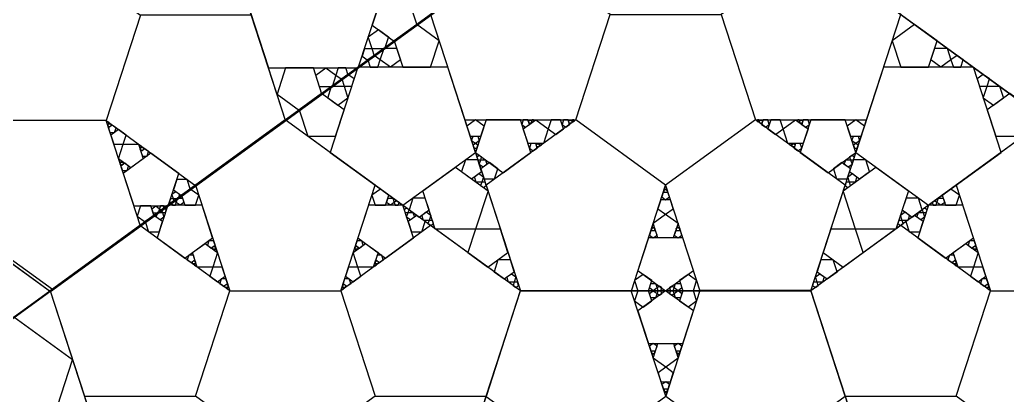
# Model space of a CAD drawing. Header units: inches. Extents: x -578 to 126, y -85 to 118.
# Drawn here: x -261.46 to -239.19, y -28.47 to -20.01 of the extents above; entities that cross this region are included whole.
import ezdxf

# ---------------------------------------------------------------- set-up
doc = ezdxf.new("R2010")
doc.units = ezdxf.units.IN
doc.header["$MEASUREMENT"] = 0
doc.layers.add('drawing', color=7, linetype='Continuous')

msp = doc.modelspace()

# ---------------------------------------------------------------- linework, layer by layer
for points in [[(-260.771, 26.668), (-246.895, -16.037), (-283.222, -42.43), (-319.55, -16.037), (-305.674, 26.668)], [(-260.763, -18.432), (-258.738, -19.903), (-259.512, -22.282), (-262.014, -22.282), (-262.787, -19.903)], [(-246.895, -23.738), (-248.92, -22.268), (-248.146, -19.888), (-245.644, -19.888), (-244.871, -22.268)], [(-253.446, -28.498), (-255.471, -29.969), (-257.495, -28.498), (-256.722, -26.118), (-254.22, -26.118)], [(-243.62, -26.118), (-241.595, -32.349), (-246.895, -36.2), (-252.195, -32.349), (-250.171, -26.118)], [(-240.344, -28.498), (-239.571, -26.118), (-237.068, -26.118), (-236.295, -28.498), (-238.32, -29.969)]]:
    msp.add_lwpolyline(points, close=True)
at = {"layer": 'drawing'}
for points in [[(-305.679, 26.653), (-319.509, -16.067), (-283.153, -42.421), (-246.854, -15.989), (-260.776, 26.701)], [(-260.763, -26.133), (-246.887, -16.052), (-252.187, 0.26), (-269.338, 0.26), (-274.639, -16.052)], [(-274.606, -16.019), (-260.719, -26.085), (-246.854, -15.989), (-252.172, 0.317), (-269.323, 0.299)], [(-283.223, -42.43), (-269.347, -85.135), (-224.444, -85.135), (-210.568, -42.43), (-246.895, -16.037)], [(-283.222, -42.43), (-269.347, -85.135), (-224.444, -85.135), (-210.568, -42.43), (-246.895, -16.037)], [(-264.038, -16.052), (-266.063, -22.282), (-260.763, -26.133), (-255.463, -22.282), (-257.487, -16.052)], [(-264.038, -16.052), (-266.063, -22.282), (-260.763, -26.133), (-255.463, -22.282), (-257.487, -16.052)], [(-238.32, -42.43), (-233.02, -26.118), (-246.895, -16.037), (-260.771, -26.118), (-255.471, -42.43)], [(-246.895, -16.037), (-260.771, -26.118), (-255.471, -42.43), (-238.32, -42.43), (-233.019, -26.118)], [(-243.62, -26.118), (-241.595, -19.888), (-246.895, -16.037), (-252.195, -19.888), (-250.171, -26.118)], [(-243.62, -26.118), (-241.595, -19.888), (-246.895, -16.037), (-252.195, -19.888), (-250.171, -26.118)], [(-238.801, -21.919), (-235.708, -19.672), (-236.889, -16.036), (-240.712, -16.036), (-241.894, -19.672)], [(-255.849, -21.093), (-253.825, -21.093), (-253.199, -19.167), (-254.837, -17.977), (-256.475, -19.167)], [(-248.146, -19.888), (-250.171, -18.417), (-252.195, -19.888), (-251.422, -22.268), (-248.92, -22.268)], [(-244.871, -22.268), (-242.368, -22.268), (-241.595, -19.888), (-243.62, -18.417), (-245.644, -19.888)], [(-252.5, -20.13), (-252.693, -19.535), (-253.319, -19.535), (-253.512, -20.13), (-253.006, -20.498)], [(-259.512, -22.282), (-257.487, -23.753), (-255.463, -22.282), (-256.236, -19.903), (-258.738, -19.903)], [(-253.232, -20.663), (-253.513, -20.663), (-253.6, -20.396), (-253.373, -20.231), (-253.145, -20.396)], [(-252.195, -21.078), (-252.002, -20.483), (-252.508, -20.115), (-253.014, -20.483), (-252.821, -21.078)], [(-241.282, -20.115), (-241.788, -20.483), (-241.595, -21.078), (-240.97, -21.078), (-240.776, -20.483)], [(-253.46, -20.827), (-253.513, -20.663), (-253.686, -20.663), (-253.739, -20.827), (-253.599, -20.929)], [(-253.101, -21.079), (-253.329, -20.914), (-253.242, -20.647), (-252.961, -20.647), (-252.874, -20.914)], [(-240.549, -20.647), (-240.462, -20.914), (-240.689, -21.079), (-240.916, -20.914), (-240.829, -20.647)], [(-253.382, -21.078), (-253.329, -20.914), (-253.468, -20.812), (-253.608, -20.914), (-253.554, -21.078)], [(-240.322, -20.812), (-240.462, -20.914), (-240.408, -21.078), (-240.236, -21.078), (-240.183, -20.914)], [(-255.463, -21.093), (-255.656, -21.688), (-255.15, -22.055), (-254.644, -21.688), (-254.837, -21.093)], [(-254.557, -21.091), (-254.329, -21.256), (-254.416, -21.524), (-254.697, -21.524), (-254.784, -21.256)], [(-251.809, -21.078), (-253.833, -21.078), (-254.459, -23.003), (-252.821, -24.193), (-251.183, -23.003)], [(-254.276, -21.093), (-254.329, -21.256), (-254.19, -21.358), (-254.05, -21.256), (-254.104, -21.093)], [(-239.332, -23.003), (-239.957, -21.078), (-241.982, -21.078), (-242.607, -23.003), (-240.97, -24.193)], [(-239.332, -23.003), (-239.957, -21.078), (-241.982, -21.078), (-242.607, -23.003), (-240.97, -24.193)], [(-254.198, -21.343), (-254.145, -21.507), (-253.972, -21.507), (-253.919, -21.343), (-254.059, -21.241)], [(-239.818, -21.507), (-239.646, -21.507), (-239.592, -21.343), (-239.732, -21.241), (-239.871, -21.343)], [(-254.426, -21.507), (-254.145, -21.507), (-254.058, -21.774), (-254.285, -21.939), (-254.513, -21.774)], [(-239.732, -21.774), (-239.646, -21.507), (-239.365, -21.507), (-239.278, -21.774), (-239.505, -21.939)], [(-255.158, -22.04), (-254.965, -22.635), (-254.339, -22.635), (-254.146, -22.04), (-254.652, -21.673)], [(-239.451, -22.635), (-238.826, -22.635), (-238.632, -22.04), (-239.138, -21.673), (-239.645, -22.04)], [(-262.014, -22.282), (-262.787, -24.662), (-260.763, -26.133), (-258.738, -24.662), (-259.512, -22.282)], [(-250.171, -26.118), (-255.471, -22.268), (-260.771, -26.118), (-258.747, -32.349), (-252.195, -32.349)], [(-250.171, -26.118), (-255.471, -22.268), (-260.771, -26.118), (-258.747, -32.349), (-252.195, -32.349)], [(-259.488, -22.356), (-259.459, -22.356), (-259.449, -22.328), (-259.473, -22.31), (-259.497, -22.328)], [(-259.473, -22.401), (-259.459, -22.356), (-259.411, -22.356), (-259.396, -22.401), (-259.435, -22.429)], [(-259.425, -22.548), (-259.319, -22.548), (-259.286, -22.446), (-259.372, -22.384), (-259.458, -22.446)], [(-259.339, -22.813), (-259.126, -22.813), (-259.06, -22.61), (-259.233, -22.485), (-259.405, -22.61)], [(-254.22, -26.118), (-253.446, -23.738), (-255.471, -22.268), (-257.495, -23.738), (-256.722, -26.118)], [(-250.99, -22.408), (-251.183, -22.268), (-251.376, -22.408), (-251.303, -22.635), (-251.064, -22.635)], [(-250.944, -22.268), (-251.183, -23.003), (-250.557, -23.458), (-249.932, -23.003), (-250.171, -22.268)], [(-250.944, -22.268), (-251.183, -23.003), (-250.557, -23.458), (-249.932, -23.003), (-250.171, -22.268)], [(-248.92, -22.268), (-250.944, -23.738), (-250.171, -26.118), (-247.668, -26.118), (-246.895, -23.738)], [(-250.105, -22.268), (-250.138, -22.369), (-250.052, -22.432), (-249.966, -22.369), (-249.999, -22.268)], [(-249.824, -22.266), (-249.543, -22.47), (-249.65, -22.8), (-249.998, -22.8), (-250.105, -22.47)], [(-249.951, -22.267), (-249.912, -22.296), (-249.927, -22.341), (-249.975, -22.341), (-249.989, -22.296)], [(-249.903, -22.268), (-249.912, -22.296), (-249.888, -22.313), (-249.865, -22.296), (-249.874, -22.268)], [(-249.477, -22.268), (-249.543, -22.47), (-249.371, -22.595), (-249.198, -22.47), (-249.264, -22.268)], [(-249.198, -22.268), (-249.231, -22.369), (-249.145, -22.431), (-249.059, -22.369), (-249.092, -22.268)], [(-249.044, -22.267), (-249.006, -22.296), (-249.02, -22.341), (-249.068, -22.341), (-249.083, -22.296)], [(-248.996, -22.268), (-249.006, -22.296), (-248.982, -22.313), (-248.958, -22.296), (-248.967, -22.268)], [(-246.895, -23.738), (-246.122, -26.118), (-243.62, -26.118), (-242.846, -23.738), (-244.871, -22.268)], [(-244.809, -22.313), (-244.785, -22.296), (-244.794, -22.268), (-244.823, -22.268), (-244.832, -22.296)], [(-244.77, -22.341), (-244.785, -22.296), (-244.746, -22.267), (-244.708, -22.296), (-244.722, -22.341)], [(-244.645, -22.431), (-244.559, -22.369), (-244.592, -22.268), (-244.698, -22.268), (-244.731, -22.369)], [(-244.42, -22.595), (-244.247, -22.47), (-244.313, -22.268), (-244.526, -22.268), (-244.592, -22.47)], [(-244.14, -22.8), (-244.247, -22.47), (-243.966, -22.266), (-243.685, -22.47), (-243.793, -22.8)], [(-243.902, -22.313), (-243.878, -22.296), (-243.887, -22.268), (-243.917, -22.268), (-243.926, -22.296)], [(-243.864, -22.341), (-243.878, -22.296), (-243.84, -22.267), (-243.801, -22.296), (-243.816, -22.341)], [(-243.233, -23.458), (-242.607, -23.003), (-242.846, -22.268), (-243.62, -22.268), (-243.859, -23.003)], [(-243.739, -22.432), (-243.652, -22.369), (-243.685, -22.268), (-243.792, -22.268), (-243.825, -22.369)], [(-241.595, -32.349), (-235.044, -32.349), (-233.019, -26.118), (-238.32, -22.268), (-243.62, -26.118)], [(-241.595, -32.349), (-235.044, -32.349), (-233.019, -26.118), (-238.32, -22.268), (-243.62, -26.118)], [(-242.414, -22.408), (-242.607, -22.268), (-242.801, -22.408), (-242.727, -22.635), (-242.488, -22.635)], [(-237.068, -26.118), (-236.295, -23.738), (-238.32, -22.268), (-240.344, -23.738), (-239.571, -26.118)], [(-251.096, -22.737), (-251.183, -22.8), (-251.27, -22.737), (-251.237, -22.635), (-251.129, -22.635)], [(-242.521, -22.737), (-242.607, -22.8), (-242.694, -22.737), (-242.661, -22.635), (-242.554, -22.635)], [(-259.234, -23.143), (-259.126, -22.813), (-258.779, -22.813), (-258.672, -23.143), (-258.953, -23.347)], [(-258.754, -22.888), (-258.725, -22.888), (-258.716, -22.86), (-258.74, -22.843), (-258.764, -22.86)], [(-258.74, -22.934), (-258.725, -22.888), (-258.677, -22.888), (-258.663, -22.934), (-258.701, -22.962)], [(-258.692, -23.081), (-258.586, -23.081), (-258.553, -22.979), (-258.639, -22.917), (-258.725, -22.979)], [(-251.13, -22.839), (-251.183, -22.8), (-251.236, -22.839), (-251.216, -22.902), (-251.15, -22.902)], [(-249.932, -22.8), (-249.965, -22.902), (-249.879, -22.964), (-249.792, -22.902), (-249.825, -22.8)], [(-249.778, -22.8), (-249.739, -22.828), (-249.754, -22.874), (-249.802, -22.874), (-249.816, -22.828)], [(-249.73, -22.8), (-249.739, -22.828), (-249.715, -22.846), (-249.691, -22.828), (-249.701, -22.8)], [(-244.075, -22.846), (-244.051, -22.828), (-244.061, -22.8), (-244.09, -22.8), (-244.099, -22.828)], [(-244.037, -22.874), (-244.051, -22.828), (-244.013, -22.8), (-243.974, -22.828), (-243.989, -22.874)], [(-243.912, -22.964), (-243.826, -22.902), (-243.859, -22.8), (-243.965, -22.8), (-243.998, -22.902)], [(-242.554, -22.839), (-242.607, -22.8), (-242.661, -22.839), (-242.64, -22.902), (-242.574, -22.902)], [(-258.886, -24.208), (-258.113, -24.208), (-257.874, -23.472), (-258.499, -23.018), (-259.125, -23.472)], [(-258.886, -24.208), (-258.113, -24.208), (-257.874, -23.472), (-258.499, -23.018), (-259.125, -23.472)], [(-251.13, -23.167), (-251.064, -23.167), (-251.044, -23.104), (-251.097, -23.066), (-251.15, -23.104)], [(-242.747, -23.104), (-242.726, -23.167), (-242.661, -23.167), (-242.64, -23.104), (-242.694, -23.066)], [(-259.208, -23.218), (-259.178, -23.218), (-259.169, -23.19), (-259.193, -23.173), (-259.217, -23.19)], [(-259.193, -23.263), (-259.178, -23.218), (-259.131, -23.218), (-259.116, -23.263), (-259.154, -23.291)], [(-259.145, -23.41), (-259.039, -23.41), (-259.006, -23.309), (-259.092, -23.246), (-259.178, -23.309)], [(-250.899, -23.865), (-251.18, -24.73), (-252.089, -24.73), (-252.37, -23.865), (-251.634, -23.331)], [(-251.13, -23.167), (-251.409, -23.167), (-251.495, -23.432), (-251.269, -23.596), (-251.044, -23.432)], [(-251.097, -23.269), (-251.064, -23.167), (-250.957, -23.167), (-250.924, -23.269), (-251.01, -23.332)], [(-250.99, -23.598), (-250.751, -23.598), (-250.677, -23.371), (-250.87, -23.23), (-251.064, -23.371)], [(-243.113, -23.371), (-243.04, -23.598), (-242.801, -23.598), (-242.727, -23.371), (-242.92, -23.23)], [(-241.702, -24.73), (-242.611, -24.73), (-242.892, -23.865), (-242.156, -23.331), (-241.421, -23.865)], [(-242.834, -23.167), (-242.726, -23.167), (-242.693, -23.269), (-242.78, -23.332), (-242.867, -23.269)], [(-242.296, -23.432), (-242.382, -23.167), (-242.661, -23.167), (-242.747, -23.432), (-242.521, -23.596)], [(-251.004, -23.551), (-251.043, -23.67), (-251.168, -23.67), (-251.207, -23.551), (-251.106, -23.477)], [(-242.622, -23.67), (-242.747, -23.67), (-242.786, -23.551), (-242.685, -23.477), (-242.583, -23.551)], [(-257.607, -23.84), (-257.68, -23.613), (-257.919, -23.613), (-257.993, -23.84), (-257.8, -23.981)], [(-250.966, -23.67), (-251.043, -23.67), (-251.067, -23.743), (-251.005, -23.788), (-250.943, -23.743)], [(-246.919, -23.811), (-246.895, -23.829), (-246.871, -23.811), (-246.881, -23.784), (-246.91, -23.784)], [(-242.724, -23.743), (-242.747, -23.67), (-242.824, -23.67), (-242.848, -23.743), (-242.786, -23.788)], [(-257.973, -24.107), (-257.994, -24.044), (-258.06, -24.044), (-258.08, -24.107), (-258.027, -24.145)], [(-257.886, -24.044), (-257.994, -24.044), (-258.027, -23.942), (-257.94, -23.879), (-257.853, -23.942)], [(-257.841, -24.193), (-257.928, -24.13), (-257.895, -24.028), (-257.788, -24.028), (-257.755, -24.13)], [(-257.495, -24.193), (-257.422, -23.966), (-257.615, -23.825), (-257.808, -23.966), (-257.734, -24.193)], [(-253.327, -23.825), (-253.52, -23.966), (-253.446, -24.193), (-253.208, -24.193), (-253.134, -23.966)], [(-253.047, -24.028), (-253.014, -24.13), (-253.1, -24.193), (-253.187, -24.13), (-253.154, -24.028)], [(-252.316, -24.029), (-252.595, -24.029), (-252.681, -24.294), (-252.456, -24.458), (-252.23, -24.294)], [(-246.981, -24.004), (-246.895, -24.066), (-246.809, -24.004), (-246.842, -23.902), (-246.948, -23.902)], [(-246.934, -23.857), (-246.895, -23.829), (-246.857, -23.857), (-246.871, -23.902), (-246.919, -23.902)], [(-241.109, -24.294), (-241.195, -24.029), (-241.474, -24.029), (-241.56, -24.294), (-241.335, -24.458)], [(-240.69, -24.193), (-240.777, -24.13), (-240.744, -24.028), (-240.636, -24.028), (-240.603, -24.13)], [(-240.344, -24.193), (-240.27, -23.966), (-240.463, -23.825), (-240.657, -23.966), (-240.583, -24.193)], [(-258.738, -24.208), (-258.812, -24.435), (-258.619, -24.576), (-258.426, -24.435), (-258.499, -24.208)], [(-258.392, -24.207), (-258.305, -24.27), (-258.339, -24.373), (-258.446, -24.373), (-258.479, -24.27)], [(-257.348, -24.193), (-258.121, -24.193), (-258.36, -24.928), (-257.734, -25.383), (-257.109, -24.928)], [(-257.348, -24.193), (-258.121, -24.193), (-258.36, -24.928), (-257.734, -25.383), (-257.109, -24.928)], [(-258.285, -24.208), (-258.305, -24.27), (-258.252, -24.309), (-258.199, -24.27), (-258.219, -24.208)], [(-258.26, -24.294), (-258.24, -24.357), (-258.174, -24.357), (-258.154, -24.294), (-258.207, -24.256)], [(-257.949, -24.193), (-257.928, -24.13), (-257.982, -24.092), (-258.035, -24.13), (-258.014, -24.193)], [(-252.582, -24.928), (-252.821, -24.193), (-253.594, -24.193), (-253.833, -24.928), (-253.208, -25.383)], [(-252.96, -24.092), (-253.014, -24.13), (-252.993, -24.193), (-252.927, -24.193), (-252.907, -24.13)], [(-252.768, -24.357), (-252.702, -24.357), (-252.681, -24.294), (-252.735, -24.256), (-252.788, -24.294)], [(-247.068, -24.269), (-246.895, -24.394), (-246.723, -24.269), (-246.789, -24.066), (-247.002, -24.066)], [(-240.196, -24.193), (-240.97, -24.193), (-241.209, -24.928), (-240.583, -25.383), (-239.957, -24.928)], [(-240.196, -24.193), (-240.97, -24.193), (-241.209, -24.928), (-240.583, -25.383), (-239.957, -24.928)], [(-241.109, -24.294), (-241.089, -24.357), (-241.023, -24.357), (-241.002, -24.294), (-241.056, -24.256)], [(-240.797, -24.193), (-240.777, -24.13), (-240.83, -24.092), (-240.883, -24.13), (-240.863, -24.193)], [(-258.627, -24.561), (-258.553, -24.788), (-258.314, -24.788), (-258.24, -24.561), (-258.434, -24.42)], [(-258.347, -24.357), (-258.24, -24.357), (-258.207, -24.459), (-258.294, -24.522), (-258.38, -24.459)], [(-252.735, -24.459), (-252.702, -24.357), (-252.594, -24.357), (-252.561, -24.459), (-252.648, -24.522)], [(-252.628, -24.788), (-252.389, -24.788), (-252.315, -24.561), (-252.508, -24.42), (-252.701, -24.561)], [(-252.191, -24.413), (-252.23, -24.532), (-252.355, -24.532), (-252.394, -24.413), (-252.292, -24.339)], [(-247.176, -24.598), (-246.895, -24.394), (-246.614, -24.598), (-246.722, -24.928), (-247.069, -24.928)], [(-241.435, -24.532), (-241.561, -24.532), (-241.599, -24.413), (-241.498, -24.339), (-241.397, -24.413)], [(-241.476, -24.561), (-241.402, -24.788), (-241.163, -24.788), (-241.089, -24.561), (-241.282, -24.42)], [(-241.196, -24.357), (-241.089, -24.357), (-241.055, -24.459), (-241.142, -24.522), (-241.229, -24.459)], [(-256.722, -26.118), (-258.747, -24.647), (-260.771, -26.118), (-259.998, -28.498), (-257.495, -28.498)], [(-253.446, -28.498), (-250.944, -28.498), (-250.171, -26.118), (-252.195, -24.647), (-254.22, -26.118)], [(-252.153, -24.532), (-252.23, -24.532), (-252.254, -24.605), (-252.191, -24.65), (-252.129, -24.605)], [(-247.214, -24.719), (-247.175, -24.691), (-247.137, -24.719), (-247.151, -24.765), (-247.199, -24.765)], [(-247.199, -24.674), (-247.175, -24.691), (-247.152, -24.674), (-247.161, -24.646), (-247.19, -24.646)], [(-246.654, -24.719), (-246.615, -24.691), (-246.576, -24.719), (-246.591, -24.765), (-246.639, -24.765)], [(-246.639, -24.674), (-246.615, -24.691), (-246.591, -24.674), (-246.6, -24.646), (-246.63, -24.646)], [(-239.571, -26.118), (-241.595, -24.647), (-243.62, -26.118), (-242.846, -28.498), (-240.344, -28.498)], [(-241.537, -24.605), (-241.561, -24.532), (-241.637, -24.532), (-241.661, -24.605), (-241.599, -24.65)], [(-250.622, -24.73), (-251.18, -24.73), (-251.352, -25.26), (-250.901, -25.588), (-250.45, -25.26)], [(-247.521, -25.664), (-246.895, -26.118), (-246.27, -25.664), (-246.509, -24.928), (-247.282, -24.928)], [(-247.521, -25.664), (-246.895, -26.118), (-246.27, -25.664), (-246.509, -24.928), (-247.282, -24.928)], [(-247.262, -24.866), (-247.175, -24.928), (-247.089, -24.866), (-247.122, -24.765), (-247.229, -24.765)], [(-246.701, -24.866), (-246.615, -24.928), (-246.529, -24.866), (-246.562, -24.765), (-246.668, -24.765)], [(-242.438, -25.26), (-242.611, -24.73), (-243.169, -24.73), (-243.341, -25.26), (-242.89, -25.588)], [(-257, -25.258), (-257.107, -25.588), (-257.455, -25.588), (-257.562, -25.258), (-257.281, -25.054)], [(-257.088, -24.991), (-257.195, -24.991), (-257.228, -25.092), (-257.142, -25.155), (-257.055, -25.092)], [(-257.041, -25.138), (-257.055, -25.183), (-257.103, -25.183), (-257.118, -25.138), (-257.079, -25.11)], [(-253.487, -25.588), (-253.834, -25.588), (-253.942, -25.258), (-253.661, -25.054), (-253.38, -25.258)], [(-253.839, -25.183), (-253.887, -25.183), (-253.901, -25.138), (-253.863, -25.11), (-253.824, -25.138)], [(-253.714, -25.092), (-253.747, -24.991), (-253.853, -24.991), (-253.886, -25.092), (-253.8, -25.155)], [(-239.849, -25.258), (-239.956, -25.588), (-240.303, -25.588), (-240.411, -25.258), (-240.13, -25.054)], [(-239.937, -24.991), (-240.043, -24.991), (-240.076, -25.092), (-239.99, -25.155), (-239.904, -25.092)], [(-239.889, -25.138), (-239.904, -25.183), (-239.952, -25.183), (-239.967, -25.138), (-239.928, -25.11)], [(-257.542, -25.32), (-257.648, -25.32), (-257.681, -25.422), (-257.595, -25.484), (-257.509, -25.422)], [(-257.026, -25.183), (-257.055, -25.183), (-257.064, -25.211), (-257.041, -25.228), (-257.017, -25.211)], [(-253.877, -25.211), (-253.887, -25.183), (-253.916, -25.183), (-253.925, -25.211), (-253.901, -25.228)], [(-253.261, -25.422), (-253.294, -25.32), (-253.4, -25.32), (-253.433, -25.422), (-253.347, -25.484)], [(-240.39, -25.32), (-240.497, -25.32), (-240.53, -25.422), (-240.444, -25.484), (-240.357, -25.422)], [(-239.875, -25.183), (-239.904, -25.183), (-239.913, -25.211), (-239.889, -25.228), (-239.865, -25.211)], [(-257.494, -25.467), (-257.509, -25.512), (-257.556, -25.512), (-257.571, -25.467), (-257.532, -25.439)], [(-257.479, -25.512), (-257.509, -25.512), (-257.518, -25.54), (-257.494, -25.558), (-257.47, -25.54)], [(-256.894, -25.588), (-257.107, -25.588), (-257.173, -25.791), (-257.001, -25.916), (-256.829, -25.791)], [(-253.769, -25.791), (-253.834, -25.588), (-254.047, -25.588), (-254.113, -25.791), (-253.941, -25.916)], [(-253.424, -25.54), (-253.433, -25.512), (-253.463, -25.512), (-253.472, -25.54), (-253.448, -25.558)], [(-253.385, -25.512), (-253.433, -25.512), (-253.448, -25.467), (-253.409, -25.439), (-253.371, -25.467)], [(-250.396, -25.424), (-250.675, -25.424), (-250.761, -25.689), (-250.536, -25.853), (-250.31, -25.689)], [(-243.029, -25.689), (-243.115, -25.424), (-243.394, -25.424), (-243.48, -25.689), (-243.255, -25.853)], [(-240.342, -25.467), (-240.357, -25.512), (-240.405, -25.512), (-240.42, -25.467), (-240.381, -25.439)], [(-240.328, -25.512), (-240.357, -25.512), (-240.366, -25.54), (-240.343, -25.558), (-240.319, -25.54)], [(-239.743, -25.588), (-239.956, -25.588), (-240.022, -25.791), (-239.85, -25.916), (-239.677, -25.791)], [(-250.271, -25.808), (-250.31, -25.927), (-250.435, -25.927), (-250.474, -25.808), (-250.372, -25.735)], [(-247.401, -25.751), (-247.595, -25.891), (-247.521, -26.118), (-247.282, -26.118), (-247.208, -25.891)], [(-246.27, -26.118), (-246.196, -25.891), (-246.389, -25.751), (-246.582, -25.891), (-246.509, -26.118)], [(-243.356, -25.927), (-243.481, -25.927), (-243.519, -25.808), (-243.418, -25.735), (-243.317, -25.808)], [(-256.808, -25.853), (-256.915, -25.853), (-256.948, -25.954), (-256.861, -26.017), (-256.775, -25.954)], [(-256.76, -26), (-256.775, -26.045), (-256.823, -26.045), (-256.838, -26), (-256.799, -25.972)], [(-256.746, -26.045), (-256.775, -26.045), (-256.784, -26.073), (-256.76, -26.09), (-256.737, -26.073)], [(-254.158, -26.073), (-254.167, -26.045), (-254.196, -26.045), (-254.205, -26.073), (-254.181, -26.09)], [(-254.119, -26.045), (-254.167, -26.045), (-254.181, -26), (-254.143, -25.972), (-254.104, -26)], [(-253.994, -25.954), (-254.027, -25.853), (-254.134, -25.853), (-254.166, -25.954), (-254.08, -26.017)], [(-250.233, -25.927), (-250.31, -25.927), (-250.333, -26), (-250.271, -26.045), (-250.209, -26)], [(-247.121, -25.954), (-247.088, -26.056), (-247.175, -26.119), (-247.262, -26.056), (-247.228, -25.954)], [(-247.035, -26.017), (-247.088, -26.056), (-247.068, -26.118), (-247.002, -26.118), (-246.981, -26.056)], [(-246.723, -26.118), (-246.703, -26.056), (-246.756, -26.017), (-246.809, -26.056), (-246.789, -26.118)], [(-246.616, -26.119), (-246.703, -26.056), (-246.669, -25.954), (-246.562, -25.954), (-246.529, -26.056)], [(-243.457, -26), (-243.481, -25.927), (-243.558, -25.927), (-243.581, -26), (-243.519, -26.045)], [(-239.657, -25.853), (-239.763, -25.853), (-239.796, -25.954), (-239.71, -26.017), (-239.624, -25.954)], [(-239.609, -26), (-239.624, -26.045), (-239.672, -26.045), (-239.686, -26), (-239.648, -25.972)], [(-239.594, -26.045), (-239.624, -26.045), (-239.633, -26.073), (-239.609, -26.09), (-239.585, -26.073)], [(-250.172, -26.12), (-252.189, -32.353), (-246.885, -36.198), (-241.589, -32.342), (-243.62, -26.113)], [(-246.893, -28.497), (-247.669, -26.118), (-250.172, -26.12), (-250.942, -28.501), (-248.916, -29.97)], [(-247.521, -26.118), (-247.595, -26.345), (-247.402, -26.485), (-247.208, -26.345), (-247.283, -26.117)], [(-246.27, -26.571), (-246.896, -26.117), (-247.521, -26.572), (-247.281, -27.307), (-246.508, -27.307)], [(-246.27, -26.571), (-246.896, -26.117), (-247.521, -26.572), (-247.281, -27.307), (-246.508, -27.307)], [(-247.175, -26.117), (-247.088, -26.18), (-247.122, -26.282), (-247.229, -26.282), (-247.262, -26.18)], [(-247.068, -26.117), (-247.088, -26.18), (-247.035, -26.218), (-246.982, -26.18), (-247.002, -26.117)], [(-244.867, -29.966), (-242.844, -28.493), (-243.62, -26.113), (-246.123, -26.116), (-246.893, -28.497)], [(-246.756, -26.218), (-246.703, -26.179), (-246.724, -26.117), (-246.789, -26.117), (-246.81, -26.179)], [(-246.67, -26.281), (-246.703, -26.179), (-246.616, -26.116), (-246.53, -26.179), (-246.563, -26.281)], [(-246.389, -26.484), (-246.196, -26.344), (-246.27, -26.116), (-246.509, -26.117), (-246.583, -26.344)], [(-260.771, -29.234), (-260.265, -27.676), (-261.59, -26.713), (-262.915, -27.676), (-262.409, -29.234)], [(-247.089, -27.37), (-247.175, -27.307), (-247.261, -27.37), (-247.228, -27.471), (-247.121, -27.471)], [(-246.613, -27.637), (-246.894, -27.841), (-247.175, -27.638), (-247.068, -27.307), (-246.721, -27.307)], [(-246.528, -27.369), (-246.614, -27.307), (-246.701, -27.369), (-246.668, -27.471), (-246.561, -27.47)], [(-247.136, -27.517), (-247.175, -27.545), (-247.213, -27.517), (-247.198, -27.471), (-247.151, -27.471)], [(-247.151, -27.562), (-247.175, -27.545), (-247.198, -27.562), (-247.189, -27.59), (-247.16, -27.59)], [(-246.576, -27.516), (-246.614, -27.544), (-246.653, -27.516), (-246.638, -27.471), (-246.59, -27.47)], [(-246.59, -27.561), (-246.614, -27.544), (-246.638, -27.561), (-246.629, -27.589), (-246.6, -27.589)], [(-246.722, -27.966), (-246.894, -27.841), (-247.066, -27.967), (-247, -28.169), (-246.787, -28.169)], [(-246.808, -28.232), (-246.894, -28.169), (-246.98, -28.232), (-246.947, -28.333), (-246.84, -28.333)], [(-246.855, -28.378), (-246.893, -28.407), (-246.932, -28.379), (-246.917, -28.333), (-246.87, -28.333)], [(-246.87, -28.424), (-246.893, -28.407), (-246.917, -28.424), (-246.908, -28.452), (-246.879, -28.452)]]:
    msp.add_lwpolyline(points, close=True, dxfattribs=at)

doc.saveas('drawing.dxf')
